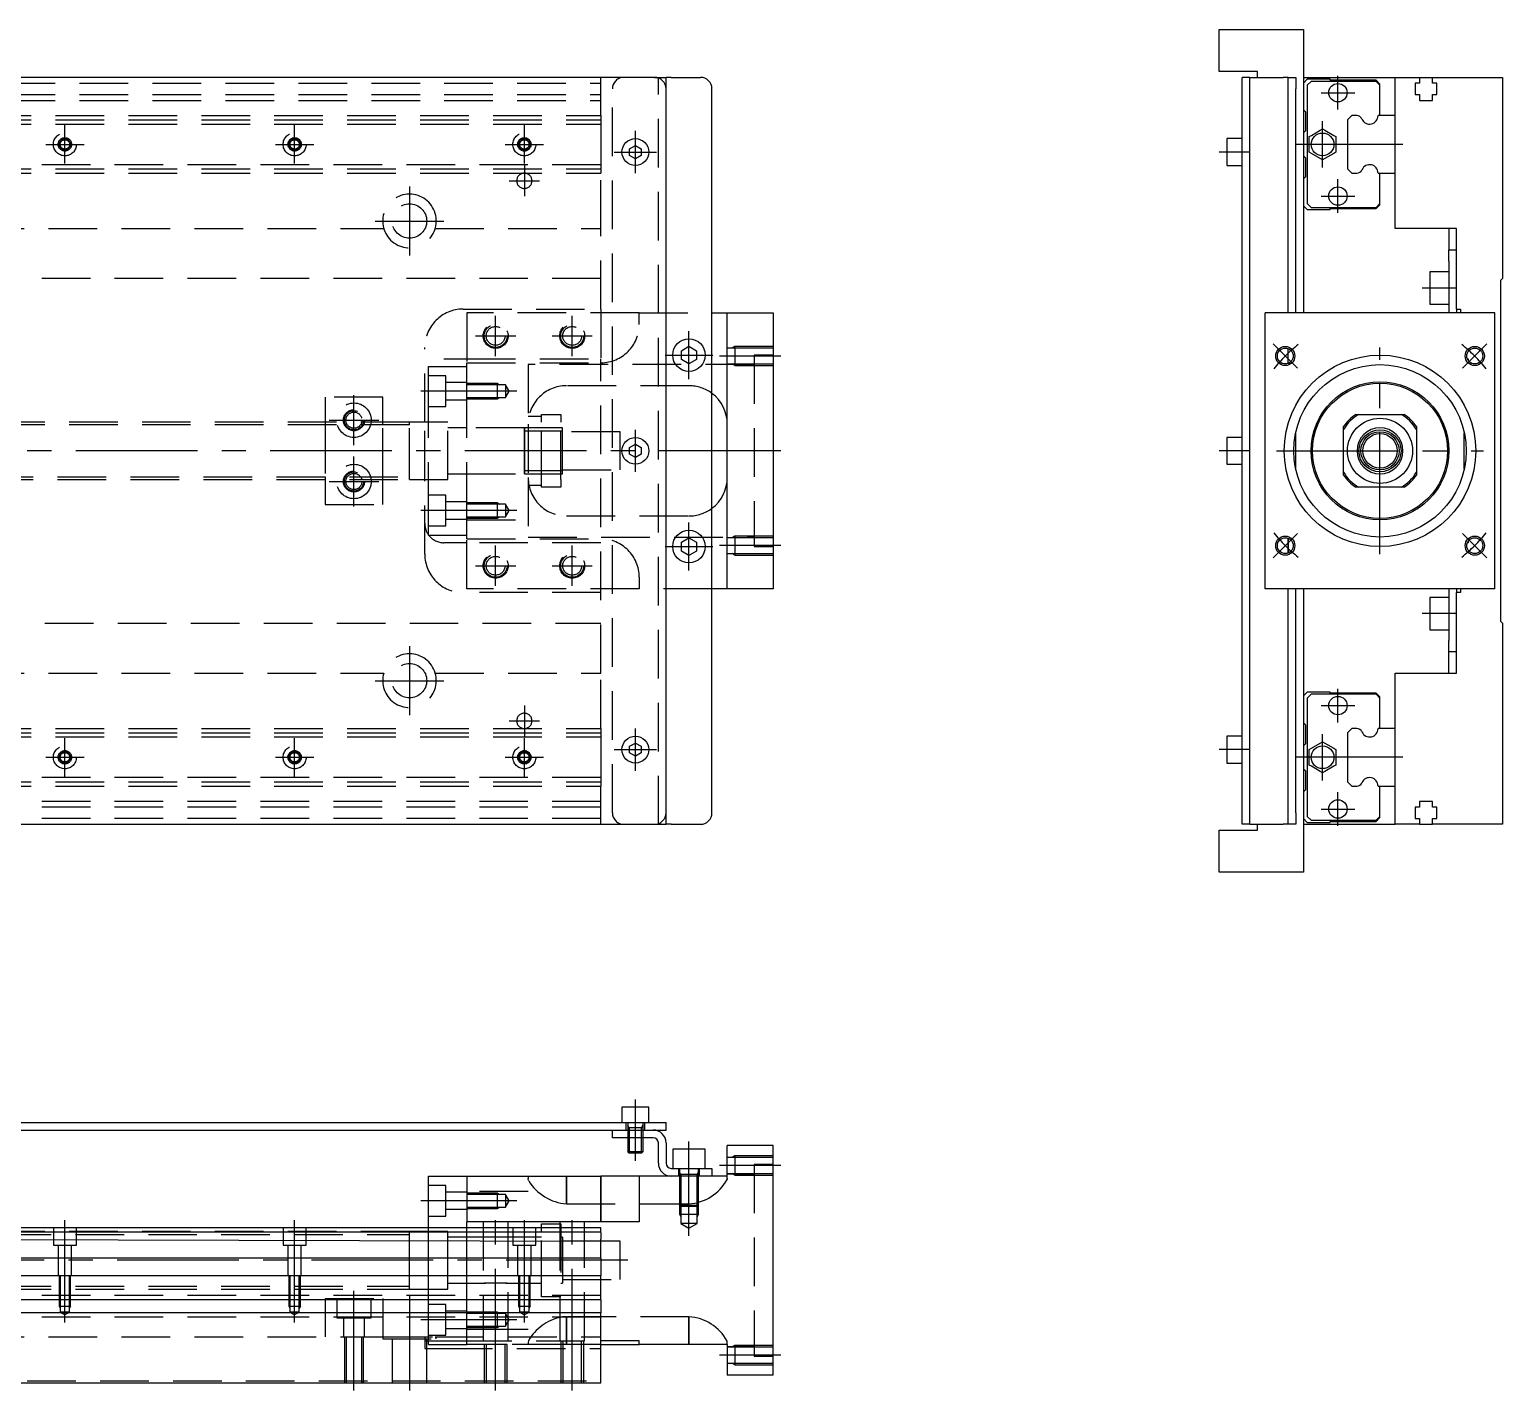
# Model space of a CAD drawing. Extents: x -94 to 695, y -24 to 355.
# Drawn here: x 310.8 to 695.5, y -2 to 353.3 of the extents above; entities that cross this region are included whole.
import ezdxf

# ---------------------------------------------------------------- set-up
doc = ezdxf.new("R2010")
doc.units = 0
doc.linetypes.add('CENTER', pattern=[50.8, 31.75, -6.35, 6.35, -6.35])
doc.linetypes.add('DASHED', pattern=[19.05, 12.7, -6.35])
doc.layers.get('0').update_dxf_attribs({"linetype": 'CONTINUOUS'})
doc.layers.add('CENTER', color=1, linetype='CENTER')

msp = doc.modelspace()

# ---------------------------------------------------------------- linework, layer by layer
at = {"color": 7, "linetype": 'CONTINUOUS'}
for p, q in [((621.47, 342.31), (621.47, 353.31)), ((621.47, 353.31), (643.47, 353.31)), ((643.47, 353.31), (643.47, 279.31)), ((474, 340.81), (-14, 340.81)), ((474, 340.81), (477, 340.81)), ((477, 337.81), (477, 340.81)), ((478.33, 340.81), (477, 340.81)), ((478.33, 340.81), (486, 340.81)), ((631.47, 342.31), (621.47, 342.31)), ((627.47, 337.81), (627.47, 340.81)), ((629.47, 340.81), (627.47, 340.81)), ((629.47, 340.81), (632.81, 340.81)), ((629.47, 337.81), (629.47, 340.81)), ((631.47, 340.81), (631.47, 342.31)), ((632.81, 340.81), (638.14, 340.81)), ((639.47, 340.81), (638.14, 340.81)), ((639.47, 337.81), (639.47, 340.81)), ((639.47, 340.81), (641.47, 340.81)), ((641.47, 340.81), (641.47, 337.81)), ((643.47, 340.81), (667.47, 340.81)), ((644.46, 340.31), (643.47, 339.32)), ((650.47, 340.31), (644.46, 340.31)), ((645.46, 339.76), (644.47, 338.77)), ((644.47, 338.77), (644.47, 307.85)), ((662.48, 339.76), (645.46, 339.76)), ((650.47, 340.06), (650.47, 340.31)), ((662.48, 340.06), (650.47, 340.06)), ((663.47, 339.06), (662.48, 340.06)), ((663.47, 338.76), (662.48, 339.76)), ((663.47, 338.76), (663.47, 339.06)), ((663.47, 330.81), (663.47, 338.76)), ((667.47, 330.81), (667.47, 340.81)), ((667.47, 340.81), (673.77, 340.81)), ((672.62, 339.31), (672.62, 336.31)), ((673.77, 339.31), (672.62, 339.31)), ((673.77, 340.81), (673.77, 339.31)), ((673.77, 340.81), (677.17, 340.81)), ((677.17, 340.81), (695.47, 340.81)), ((677.17, 339.31), (677.17, 340.81)), ((678.32, 339.31), (677.17, 339.31)), ((678.32, 336.31), (678.32, 339.31)), ((695.47, 340.81), (695.47, 288.31)), ((477, 148.81), (477, 337.81)), ((489, 148.81), (489, 337.81)), ((627.47, 148.81), (627.47, 337.81)), ((629.47, 148.81), (629.47, 337.81)), ((639.47, 279.31), (639.47, 337.81)), ((641.47, 279.31), (641.47, 337.81)), ((672.62, 336.31), (673.77, 336.31)), ((673.77, 336.31), (673.77, 334.81)), ((673.77, 334.81), (677.17, 334.81)), ((677.17, 336.31), (678.32, 336.31)), ((677.17, 334.81), (677.17, 336.31)), ((643.47, 332.31), (643.97, 331.81)), ((643.97, 331.81), (643.97, 326.81)), ((647.88, 327), (648.47, 327.35)), ((648.47, 327.35), (649.07, 327)), ((656.1, 330.81), (654.97, 329.69)), ((654.97, 329.69), (654.97, 316.93)), ((657.39, 330.81), (656.1, 330.81)), ((667.47, 330.81), (662.97, 330.81)), ((667.47, 315.81), (667.47, 330.81)), ((667.47, 315.81), (667.47, 330.81)), ((623.47, 324.81), (623.47, 321.31)), ((627.47, 324.81), (623.47, 324.81)), ((643.97, 326.81), (643.47, 326.31)), ((644.98, 325.33), (645.57, 325.67)), ((644.98, 324.65), (644.98, 325.33)), ((644.98, 321.97), (644.98, 324.65)), ((645.57, 325.67), (647.88, 327)), ((649.07, 327), (651.38, 325.67)), ((651.38, 325.67), (651.97, 325.33)), ((651.97, 325.33), (651.97, 324.65)), ((651.97, 324.65), (651.97, 321.97)), ((467.5, 322.18), (469, 323.04)), ((467.5, 320.44), (467.5, 322.18)), ((469, 319.58), (467.5, 320.44)), ((469, 323.04), (470.5, 322.18)), ((470.5, 320.44), (469, 319.58)), ((470.5, 322.18), (470.5, 320.44)), ((623.47, 321.31), (623.47, 317.81)), ((643.47, 320.31), (643.97, 319.81)), ((643.97, 319.81), (643.97, 314.81)), ((644.98, 321.29), (644.98, 321.97)), ((645.57, 320.95), (644.98, 321.29)), ((647.88, 319.62), (645.57, 320.95)), ((648.47, 319.27), (647.88, 319.62)), ((649.07, 319.62), (648.47, 319.27)), ((651.38, 320.95), (649.07, 319.62)), ((651.97, 321.29), (651.38, 320.95)), ((651.97, 321.97), (651.97, 321.29)), ((623.47, 317.81), (627.47, 317.81)), ((654.97, 316.93), (656.1, 315.81)), ((656.1, 315.81), (657.39, 315.81)), ((662.97, 315.81), (667.47, 315.81)), ((663.47, 307.86), (663.47, 315.81)), ((667.47, 301.31), (667.47, 315.81)), ((643.97, 314.81), (643.47, 314.31)), ((644.47, 307.85), (645.46, 306.86)), ((662.48, 306.86), (663.47, 307.86)), ((663.47, 307.56), (663.47, 307.86)), ((643.47, 307.3), (644.46, 306.31)), ((644.46, 306.31), (650.47, 306.31)), ((645.46, 306.86), (662.48, 306.86)), ((650.47, 306.56), (662.48, 306.56)), ((650.47, 306.31), (650.47, 306.56)), ((662.48, 306.56), (663.47, 307.56)), ((683.47, 301.31), (667.47, 301.31)), ((681.47, 301.31), (681.47, 295.81)), ((683.47, 280.31), (683.47, 301.31)), ((681.47, 292.81), (681.47, 295.81)), ((681.47, 295.81), (683.47, 295.81)), ((681.47, 292.81), (681.47, 279.31)), ((681.47, 290.06), (676.47, 290.06)), ((676.47, 290.06), (676.47, 285.81)), ((676.47, 285.81), (676.47, 281.56)), ((694.97, 287.81), (695.47, 288.31)), ((694.97, 287.81), (694.97, 198.81)), ((676.47, 281.56), (681.47, 281.56)), ((489, 279.31), (505, 279.31)), ((493, 207.31), (493, 279.31)), ((505, 279.31), (505, 207.31)), ((693.47, 279.31), (633.47, 279.31)), ((633.47, 207.31), (633.47, 279.31)), ((683.47, 280.31), (684.47, 280.31)), ((683.47, 280.31), (683.47, 279.31)), ((684.47, 280.31), (684.47, 279.31)), ((693.47, 207.31), (693.47, 279.31)), ((481, 269.46), (483, 270.62)), ((481, 267.16), (481, 269.46)), ((483, 270.62), (485, 269.46)), ((485, 269.46), (485, 267.16)), ((639.47, 266.13), (639.47, 269.99)), ((483, 266), (481, 267.16)), ((485, 267.16), (483, 266)), ((686.3, 267.31), (686.47, 267.31)), ((686.47, 267.31), (686.47, 266.96)), ((657.14, 252.81), (657.89, 252.81)), ((657.89, 252.81), (669.06, 252.81)), ((669.06, 252.81), (669.81, 252.81)), ((627.47, 246.81), (623.47, 246.81)), ((623.47, 246.81), (623.47, 243.31)), ((641.47, 238.59), (641.47, 248.03)), ((653.97, 248.89), (653.97, 249.65)), ((653.97, 237.73), (653.97, 248.89)), ((672.97, 249.65), (672.97, 248.89)), ((672.97, 248.89), (672.97, 237.73)), ((685.47, 238.59), (685.47, 248.03)), ((467.5, 244.18), (469, 245.04)), ((467.5, 242.44), (467.5, 244.18)), ((469, 241.58), (467.5, 242.44)), ((469, 245.04), (470.5, 244.18)), ((470.5, 242.44), (469, 241.58)), ((470.5, 244.18), (470.5, 242.44)), ((623.47, 243.31), (623.47, 239.81)), ((623.47, 239.81), (627.47, 239.81)), ((653.97, 236.97), (653.97, 237.73)), ((672.97, 237.73), (672.97, 236.97)), ((657.89, 233.81), (657.14, 233.81)), ((669.06, 233.81), (657.89, 233.81)), ((669.81, 233.81), (669.06, 233.81)), ((481, 219.46), (483, 220.62)), ((481, 217.16), (481, 219.46)), ((483, 220.62), (485, 219.46)), ((485, 219.46), (485, 217.16)), ((639.47, 216.63), (639.47, 220.49)), ((639.47, 220.49), (639.47, 216.63)), ((686.47, 219.31), (686.3, 219.31)), ((686.47, 219.66), (686.47, 219.31)), ((483, 216), (481, 217.16)), ((485, 217.16), (483, 216)), ((505, 207.31), (489, 207.31)), ((693.47, 207.31), (633.47, 207.31)), ((639.47, 148.81), (639.47, 207.31)), ((641.47, 148.81), (641.47, 207.31)), ((643.47, 207.31), (643.47, 133.31)), ((676.47, 205.06), (676.47, 200.81)), ((681.47, 205.06), (676.47, 205.06)), ((681.47, 207.31), (681.47, 193.81)), ((683.47, 207.31), (683.47, 206.31)), ((683.47, 185.31), (683.47, 206.31)), ((684.47, 206.31), (683.47, 206.31)), ((684.47, 207.31), (684.47, 206.31)), ((676.47, 200.81), (676.47, 196.56)), ((676.47, 196.56), (681.47, 196.56)), ((695.47, 198.31), (694.97, 198.81)), ((695.47, 198.31), (695.47, 145.81)), ((681.47, 190.81), (681.47, 193.81)), ((681.47, 185.31), (681.47, 190.81)), ((683.47, 190.81), (681.47, 190.81)), ((667.47, 170.81), (667.47, 185.31)), ((667.47, 185.31), (683.47, 185.31)), ((644.46, 180.31), (643.47, 179.32)), ((650.47, 180.31), (644.46, 180.31)), ((645.46, 179.76), (644.47, 178.77)), ((644.47, 178.77), (644.47, 147.85)), ((662.48, 179.76), (645.46, 179.76)), ((650.47, 180.06), (650.47, 180.31)), ((662.48, 180.06), (650.47, 180.06)), ((663.47, 179.06), (662.48, 180.06)), ((663.47, 178.76), (662.48, 179.76)), ((663.47, 178.76), (663.47, 179.06)), ((663.47, 170.81), (663.47, 178.76)), ((643.47, 172.31), (643.97, 171.81)), ((643.97, 171.81), (643.97, 166.81)), ((656.1, 170.81), (654.97, 169.69)), ((654.97, 169.69), (654.97, 156.93)), ((657.39, 170.81), (656.1, 170.81)), ((667.47, 170.81), (662.97, 170.81)), ((667.47, 155.81), (667.47, 170.81)), ((667.47, 155.81), (667.47, 170.81)), ((467.5, 166.18), (469, 167.04)), ((467.5, 164.44), (467.5, 166.18)), ((469, 167.04), (470.5, 166.18)), ((470.5, 166.18), (470.5, 164.44)), ((623.47, 168.81), (623.47, 165.31)), ((627.47, 168.81), (623.47, 168.81)), ((643.97, 166.81), (643.47, 166.31)), ((644.98, 165.33), (645.57, 165.67)), ((645.57, 165.67), (647.88, 167)), ((647.88, 167), (648.47, 167.35)), ((648.47, 167.35), (649.07, 167)), ((649.07, 167), (651.38, 165.67)), ((651.38, 165.67), (651.97, 165.33)), ((469, 163.58), (467.5, 164.44)), ((470.5, 164.44), (469, 163.58)), ((623.47, 165.31), (623.47, 161.81)), ((623.47, 161.81), (627.47, 161.81)), ((644.98, 164.65), (644.98, 165.33)), ((644.98, 161.97), (644.98, 164.65)), ((644.98, 161.29), (644.98, 161.97)), ((651.97, 165.33), (651.97, 164.65)), ((651.97, 164.65), (651.97, 161.97)), ((651.97, 161.97), (651.97, 161.29)), ((643.47, 160.31), (643.97, 159.81)), ((643.97, 159.81), (643.97, 154.81)), ((645.57, 160.95), (644.98, 161.29)), ((647.88, 159.62), (645.57, 160.95)), ((648.47, 159.27), (647.88, 159.62)), ((649.07, 159.62), (648.47, 159.27)), ((651.38, 160.95), (649.07, 159.62)), ((651.97, 161.29), (651.38, 160.95)), ((643.97, 154.81), (643.47, 154.31)), ((654.97, 156.93), (656.1, 155.81)), ((656.1, 155.81), (657.39, 155.81)), ((662.97, 155.81), (667.47, 155.81)), ((663.47, 147.86), (663.47, 155.81)), ((667.47, 145.81), (667.47, 155.81)), ((672.62, 150.31), (672.62, 147.31)), ((673.77, 150.31), (672.62, 150.31)), ((673.77, 151.81), (673.77, 150.31)), ((677.17, 151.81), (673.77, 151.81)), ((677.17, 150.31), (677.17, 151.81)), ((678.32, 150.31), (677.17, 150.31)), ((678.32, 147.31), (678.32, 150.31)), ((477, 145.81), (477, 148.81)), ((627.47, 145.81), (627.47, 148.81)), ((629.47, 145.81), (629.47, 148.81)), ((639.47, 145.81), (639.47, 148.81)), ((641.47, 148.81), (641.47, 145.81)), ((643.47, 147.3), (644.46, 146.31)), ((644.46, 146.31), (650.47, 146.31)), ((644.47, 147.85), (645.46, 146.86)), ((645.46, 146.86), (662.48, 146.86)), ((650.47, 146.56), (662.48, 146.56)), ((650.47, 146.31), (650.47, 146.56)), ((662.48, 146.86), (663.47, 147.86)), ((662.48, 146.56), (663.47, 147.56)), ((663.47, 147.56), (663.47, 147.86)), ((672.62, 147.31), (673.77, 147.31)), ((673.77, 147.31), (673.77, 145.81)), ((677.17, 147.31), (678.32, 147.31)), ((677.17, 145.81), (677.17, 147.31)), ((-14, 145.81), (474, 145.81)), ((474, 145.81), (477, 145.81)), ((478.33, 145.81), (477, 145.81)), ((478.33, 145.81), (486, 145.81)), ((621.47, 133.31), (621.47, 144.31)), ((621.47, 144.31), (631.47, 144.31)), ((629.47, 145.81), (627.47, 145.81)), ((629.47, 145.81), (632.81, 145.81)), ((631.47, 144.31), (631.47, 145.81)), ((632.81, 145.81), (638.14, 145.81)), ((639.47, 145.81), (638.14, 145.81)), ((641.47, 145.81), (639.47, 145.81)), ((643.47, 145.81), (667.47, 145.81)), ((673.77, 145.81), (667.47, 145.81)), ((673.77, 145.81), (677.17, 145.81)), ((695.47, 145.81), (677.17, 145.81)), ((643.47, 133.31), (621.47, 133.31)), ((465.5, 72), (465.5, 68)), ((472.5, 72), (465.5, 72)), ((472.5, 68), (472.5, 72)), ((305, 68), (474, 68)), ((305, 66), (466, 66)), ((463, 64), (463, 66)), ((466, 66), (473.67, 66)), ((466, 66), (473.67, 66)), ((473.67, 66), (474, 66)), ((474, 68), (477, 68)), ((474, 66), (477, 66)), ((477, 66), (477, 68)), ((466, 64), (463, 64)), ((473.67, 64), (466, 64)), ((467, 64), (467, 60.38)), ((471, 60.38), (471, 64)), ((475, 57.33), (475, 62.67)), ((477, 62.67), (477, 57.33)), ((505, 62), (493, 62)), ((493, 54), (493, 62)), ((505, 2), (505, 62)), ((467.38, 60), (467, 60.38)), ((467, 60.38), (471, 60.38)), ((470.62, 60), (467.38, 60)), ((470.62, 60), (471, 60.38)), ((478.75, 61), (478.75, 56)), ((487.25, 61), (478.75, 61)), ((487.25, 56), (487.25, 61)), ((415, 47.65), (415, 54)), ((415, 54), (425, 54)), ((425, 54), (425, 42)), ((425, 54), (460, 54)), ((470, 54), (460, 54)), ((460, 42), (460, 54)), ((470, 54), (470, 42)), ((493, 54), (470, 54)), ((478.33, 56), (486, 56)), ((486, 56), (489, 56)), ((489, 56), (489, 54)), ((415, 40.5), (415, 47.65)), ((460, 40.5), (298.5, 40.5)), ((460, 39.38), (298.5, 39.38)), ((410, 32.2), (410, 39.5)), ((425, 40.5), (425, 42)), ((470, 42), (425, 42)), ((460, 39.25), (460, 40.5)), ((460, 39.25), (460, 37.47)), ((298.5, 37.47), (460, 37)), ((460, 35.58), (460, 37.47)), ((460, 32.52), (460, 35.58)), ((460, 32.52), (298.5, 32.52)), ((410, 28), (410, 32.2)), ((460, 32.52), (460, 28)), ((0, 28), (460, 28)), ((460, 21.7), (460, 28)), ((460, 21.7), (0, 21.7)), ((460, 21.7), (460, 18.3)), ((460, 18.3), (0, 18.3)), ((460, 0), (460, 18.3)), ((470, 11), (460, 11)), ((460, 10), (470, 10)), ((470, 10), (470, 11)), ((493, 10), (470, 10)), ((493, 10), (493, 2)), ((0, 0), (460, 0)), ((505, 2), (493, 2))]:
    msp.add_line(p, q, dxfattribs=at)
at = {"color": 3, "linetype": 'DASHED'}
for p, q in [((0, 339.31), (460, 339.31)), ((460, 330.81), (460, 340.81)), ((475, 145.81), (475, 340.81)), ((0, 336.31), (460, 336.31)), ((0, 334.81), (460, 334.81)), ((463, 148.81), (463, 337.81)), ((298.5, 330.81), (460, 330.81)), ((298.5, 329.69), (460, 329.69)), ((298.5, 328.61), (460, 328.61)), ((460, 330.81), (460, 329.69)), ((460, 329.69), (460, 316.93)), ((460, 329.69), (460, 316.93)), ((460, 318.01), (298.5, 318.01)), ((298.5, 316.93), (460, 316.93)), ((298.5, 315.81), (460, 315.81)), ((460, 316.93), (460, 315.81)), ((460, 316.93), (460, 315.81)), ((460, 301.31), (460, 315.81)), ((460, 301.31), (460, 315.81)), ((296.71, 301.31), (403.29, 301.31)), ((416.71, 301.31), (460, 301.31)), ((460, 280.31), (460, 301.31)), ((460, 288.31), (10, 288.31)), ((424, 280.31), (460, 280.31)), ((470, 279.31), (425, 279.31)), ((425, 279.31), (425, 266.31)), ((460, 280.31), (460, 267.31)), ((470, 276.31), (470, 279.31)), ((470, 279.31), (489, 279.31)), ((414, 250.81), (414, 270.31)), ((495, 270.13), (493, 270.13)), ((495, 270.56), (494.25, 270.13)), ((505, 270.56), (495, 270.56)), ((495, 270.56), (495, 265.56)), ((505, 270.13), (495, 270.13)), ((419, 267.31), (425, 267.31)), ((425, 267.31), (460, 267.31)), ((425, 258.96), (425, 266.31)), ((425, 266.31), (460, 266.31)), ((441, 265.81), (441, 250.31)), ((500, 265.81), (441, 265.81)), ((460, 185.31), (460, 267.31)), ((493, 265.99), (495, 265.99)), ((495, 265.56), (494.25, 265.99)), ((495, 265.99), (505, 265.99)), ((495, 265.56), (505, 265.56)), ((505, 268.31), (500, 268.31)), ((500, 268.31), (500, 218.31)), ((415, 258.96), (415, 265.31)), ((415, 265.31), (425, 265.31)), ((419.5, 262.87), (415, 262.87)), ((419.5, 254.87), (419.5, 262.87)), ((425, 258.96), (425, 265.31)), ((415, 227.66), (415, 258.96)), ((425, 261.12), (419.5, 261.12)), ((431.15, 260.87), (425, 260.87)), ((431.15, 260.87), (425, 260.87)), ((431.5, 260.52), (425, 260.52)), ((425, 227.66), (425, 258.96)), ((425, 227.66), (425, 258.96)), ((433, 260.87), (431.15, 260.87)), ((433, 260.52), (431.5, 260.52)), ((433, 256.87), (433, 260.87)), ((433, 260.87), (433.61, 260.52)), ((435.1, 260.52), (433, 260.52)), ((435.1, 260.52), (435.1, 258.87)), ((436.05, 258.87), (435.1, 260.52)), ((435.1, 258.87), (435.1, 257.22)), ((435.1, 257.22), (436.05, 258.87)), ((483, 260.31), (451, 260.31)), ((388, 257.31), (388, 250.81)), ((403, 257.31), (388, 257.31)), ((403, 250.81), (403, 257.31)), ((415, 254.87), (419.5, 254.87)), ((419.5, 256.62), (425, 256.62)), ((425, 257.22), (431.5, 257.22)), ((425, 256.87), (431.15, 256.87)), ((425, 256.87), (431.15, 256.87)), ((431.15, 256.87), (433, 256.87)), ((431.5, 257.22), (433, 257.22)), ((433, 256.87), (433.61, 257.22)), ((433, 257.22), (435.1, 257.22)), ((410, 250.81), (280, 250.81)), ((388, 250.81), (388, 250.06)), ((403, 250.06), (403, 250.81)), ((410, 250.81), (409.99, 250.81)), ((410, 250.81), (410, 250.81)), ((415, 250.81), (410, 250.81)), ((410, 235.81), (410, 250.81)), ((410, 250.06), (410, 250.81)), ((410, 250.26), (410, 250.81)), ((410, 236.36), (410, 250.26)), ((414, 235.81), (414, 250.81)), ((420, 250.81), (415, 250.81)), ((420, 235.81), (420, 250.81)), ((441.2, 252.31), (441, 252.31)), ((441, 250.31), (441, 236.31)), ((444.5, 252.31), (441.2, 252.31)), ((444.5, 250.81), (444.5, 252.81)), ((444.5, 252.81), (449.5, 252.81)), ((444.5, 235.81), (444.5, 250.81)), ((449.5, 252.81), (449.5, 250.81)), ((449.5, 235.81), (449.5, 250.81)), ((410, 250.06), (280, 250.06)), ((388, 250.06), (388, 236.56)), ((403, 236.56), (403, 250.06)), ((410, 236.56), (410, 250.06)), ((425, 249.31), (420, 249.31)), ((440, 249.31), (425, 249.31)), ((441, 249.31), (440, 249.31)), ((440, 249.31), (440, 249.31)), ((440, 249.31), (440, 249.31)), ((440, 237.31), (440, 249.31)), ((440, 249.31), (440, 237.31)), ((441, 248.44), (440, 248.44)), ((444.5, 249.31), (441, 249.31)), ((444.5, 248.44), (441, 248.44)), ((449.5, 249.31), (444.5, 249.31)), ((449.5, 248.44), (444.5, 248.44)), ((450, 249.31), (449.5, 249.31)), ((450, 248.44), (449.5, 248.44)), ((450, 237.31), (450, 249.31)), ((465, 248.31), (450, 248.31)), ((465, 238.31), (465, 248.31)), ((280, 236.56), (410, 236.56)), ((280, 235.81), (410, 235.81)), ((388, 236.56), (388, 235.81)), ((388, 235.81), (388, 229.31)), ((403, 235.81), (403, 236.56)), ((403, 229.31), (403, 235.81)), ((410, 235.81), (410, 236.56)), ((410, 235.81), (410, 236.36)), ((409.99, 235.81), (410, 235.81)), ((410, 235.81), (410, 235.81)), ((410, 235.81), (415, 235.81)), ((414, 216.31), (414, 235.81)), ((415, 235.81), (420, 235.81)), ((420, 237.31), (425, 237.31)), ((425, 237.31), (440, 237.31)), ((440, 238.19), (441, 238.19)), ((440, 237.31), (440, 237.31)), ((440, 237.31), (440, 237.31)), ((440, 237.31), (441, 237.31)), ((440, 237.31), (440, 237.31)), ((441, 238.19), (444.5, 238.19)), ((441, 237.31), (444.5, 237.31)), ((441, 236.31), (441, 220.81)), ((444.5, 238.19), (449.5, 238.19)), ((444.5, 237.31), (449.5, 237.31)), ((444.5, 233.81), (444.5, 235.81)), ((449.5, 238.19), (450, 238.19)), ((449.5, 237.31), (450, 237.31)), ((449.5, 235.81), (449.5, 233.81)), ((450, 238.31), (465, 238.31)), ((419.5, 231.75), (415, 231.75)), ((419.5, 223.75), (419.5, 231.75)), ((441, 234.31), (441.2, 234.31)), ((441.2, 234.31), (444.5, 234.31)), ((449.5, 233.81), (444.5, 233.81)), ((388, 229.31), (403, 229.31)), ((415, 221.31), (415, 227.66)), ((425, 230), (419.5, 230)), ((431.15, 229.75), (425, 229.75)), ((431.15, 229.75), (425, 229.75)), ((431.5, 229.4), (425, 229.4)), ((425, 221.31), (425, 227.66)), ((425, 220.31), (425, 227.66)), ((433, 229.75), (431.15, 229.75)), ((433, 229.4), (431.5, 229.4)), ((433, 225.75), (433, 229.75)), ((433, 229.75), (433.61, 229.4)), ((435.1, 229.4), (433, 229.4)), ((435.1, 229.4), (435.1, 227.75)), ((436.05, 227.75), (435.1, 229.4)), ((435.1, 227.75), (435.1, 226.1)), ((435.1, 226.1), (436.05, 227.75)), ((415, 223.75), (419.5, 223.75)), ((419.5, 225.5), (425, 225.5)), ((425, 226.1), (431.5, 226.1)), ((425, 225.75), (431.15, 225.75)), ((425, 225.75), (431.15, 225.75)), ((425, 225.31), (441, 225.31)), ((431.15, 225.75), (433, 225.75)), ((431.5, 226.1), (433, 226.1)), ((433, 225.75), (433.61, 226.1)), ((433, 226.1), (435.1, 226.1)), ((451, 226.31), (483, 226.31)), ((415, 221.31), (425, 221.31)), ((425, 219.31), (419, 219.31)), ((425, 207.31), (425, 220.31)), ((425, 220.31), (460, 220.31)), ((460, 219.31), (425, 219.31)), ((441, 220.81), (500, 220.81)), ((495, 220.63), (493, 220.63)), ((495, 221.06), (494.25, 220.63)), ((505, 221.06), (495, 221.06)), ((495, 221.06), (495, 216.06)), ((505, 220.63), (495, 220.63)), ((493, 216.49), (495, 216.49)), ((495, 216.06), (494.25, 216.49)), ((495, 216.49), (505, 216.49)), ((495, 216.06), (505, 216.06)), ((500, 218.31), (505, 218.31)), ((470, 210.31), (470, 207.31)), ((460, 206.31), (424, 206.31)), ((470, 207.31), (425, 207.31)), ((489, 207.31), (470, 207.31)), ((10, 198.31), (460, 198.31)), ((296.71, 185.31), (403.29, 185.31)), ((416.71, 185.31), (460, 185.31)), ((460, 170.81), (460, 185.31)), ((298.5, 170.81), (460, 170.81)), ((298.5, 169.69), (460, 169.69)), ((460, 170.81), (460, 169.69)), ((460, 169.69), (460, 156.93)), ((298.5, 168.61), (460, 168.61)), ((460, 158.01), (298.5, 158.01)), ((298.5, 156.93), (460, 156.93)), ((298.5, 155.81), (460, 155.81)), ((460, 156.93), (460, 155.81)), ((460, 145.81), (460, 155.81)), ((460, 151.81), (0, 151.81)), ((460, 150.31), (0, 150.31)), ((460, 147.31), (0, 147.31)), ((466.5, 68), (466.5, 66)), ((467, 68), (467, 66.6)), ((467.38, 66.6), (467, 67.26)), ((467, 66.6), (467, 66.6)), ((467, 66.6), (467, 66)), ((467, 66.6), (467, 66.59)), ((471, 66.6), (467, 66.6)), ((471, 66.6), (467, 66.6)), ((469, 66.6), (467, 66.6)), ((467, 66), (467, 64)), ((467, 66), (467, 64)), ((467.38, 66.6), (467.38, 66)), ((467.38, 66), (467.38, 64)), ((470.62, 66.6), (471, 67.26)), ((470.62, 66), (470.62, 66.6)), ((470.62, 64), (470.62, 66)), ((471, 66.6), (471, 68)), ((471, 66), (471, 66.6)), ((471, 66.6), (471, 66.6)), ((471, 66.59), (471, 66.6)), ((471, 64), (471, 66)), ((471, 64), (471, 66)), ((471.5, 66), (471.5, 68)), ((495, 58.85), (493, 58.85)), ((495, 59.25), (494.31, 58.85)), ((505, 59.25), (495, 59.25)), ((495, 59.25), (495, 54.25)), ((505, 58.85), (495, 58.85)), ((441, 54), (441, 53.38)), ((451, 46.74), (451, 54)), ((451, 54), (451, 46.74)), ((460, 54), (460, 42)), ((480.25, 56), (480.25, 54)), ((480.5, 56), (480.5, 54.4)), ((480.9, 54.4), (480.5, 55.09)), ((483, 54.4), (480.5, 54.4)), ((485.5, 54.4), (480.5, 54.4)), ((485.5, 54.4), (480.5, 54.4)), ((480.5, 54.4), (480.5, 54)), ((480.5, 54.4), (480.5, 54.4)), ((480.5, 54.4), (480.5, 54.39)), ((480.5, 54), (480.5, 44)), ((480.9, 54.4), (480.9, 54)), ((480.9, 54), (480.9, 46)), ((485.1, 54.4), (485.5, 55.09)), ((485.1, 54), (485.1, 54.4)), ((485.1, 46), (485.1, 54)), ((485.5, 54.4), (485.5, 56)), ((485.5, 54.4), (485.5, 54.4)), ((485.5, 54), (485.5, 54.4)), ((485.5, 54.39), (485.5, 54.4)), ((485.5, 46.4), (485.5, 54)), ((485.75, 54), (485.75, 56)), ((493, 54.65), (495, 54.65)), ((500, 54.5), (493, 54.5)), ((493, 53.38), (493, 54)), ((495, 54.25), (494.31, 54.65)), ((495, 54.65), (505, 54.65)), ((495, 54.25), (505, 54.25)), ((505, 57), (500, 57)), ((500, 57), (500, 7)), ((419.5, 51.56), (415, 51.56)), ((419.5, 43.56), (419.5, 51.56)), ((441.03, 53.1), (441, 53.38)), ((441.13, 52.78), (441.03, 53.1)), ((493, 53.38), (492.96, 53.08)), ((425, 49.81), (419.5, 49.81)), ((441, 50), (425, 50)), ((431.15, 49.56), (425, 49.56)), ((431.15, 49.56), (425, 49.56)), ((431.5, 49.21), (425, 49.21)), ((433, 49.56), (431.15, 49.56)), ((433, 49.21), (431.5, 49.21)), ((433, 45.56), (433, 49.56)), ((433, 49.56), (433.61, 49.21)), ((435.1, 49.21), (433, 49.21)), ((435.1, 49.21), (435.1, 47.56)), ((436.05, 47.56), (435.1, 49.21)), ((435.1, 47.56), (435.1, 45.91)), ((435.1, 45.91), (436.05, 47.56)), ((451, 46.74), (483, 46.74)), ((480.5, 46.4), (485.5, 46.4)), ((480.5, 46.4), (480.9, 46)), ((485.1, 46), (485.5, 46.4)), ((485.5, 44), (485.5, 46.4)), ((415, 43.56), (419.5, 43.56)), ((419.5, 45.31), (425, 45.31)), ((425, 45.91), (431.5, 45.91)), ((425, 45.56), (431.15, 45.56)), ((425, 45.56), (431.15, 45.56)), ((431.15, 45.56), (433, 45.56)), ((431.5, 45.91), (433, 45.91)), ((433, 45.56), (433.61, 45.91)), ((433, 45.91), (435.1, 45.91)), ((480.5, 44), (480.9, 43.31)), ((480.5, 44), (485.5, 44)), ((485.1, 46), (480.9, 46)), ((480.9, 46), (480.9, 44)), ((480.9, 44), (480.9, 41.57)), ((485.1, 44), (485.1, 46)), ((485.5, 44), (485.1, 43.31)), ((485.1, 41.57), (485.1, 44)), ((37, 38.75), (409.99, 38.75)), ((410, 39.5), (275.5, 39.5)), ((317, 40.49), (317, 35.99)), ((323, 35.99), (323, 40.49)), ((377, 40.49), (377, 35.99)), ((383, 35.99), (383, 40.49)), ((410, 39.5), (409.99, 39.5)), ((410, 39.5), (410, 39.5)), ((415, 39.5), (410, 39.5)), ((410, 38.95), (410, 39.5)), ((410, 32.2), (410, 38.95)), ((415, 28), (415, 40.5)), ((420, 39.5), (415, 39.5)), ((420, 32), (420, 39.5)), ((425, 28), (425, 40.5)), ((429.25, 42), (429.25, 11)), ((435.75, 11), (435.75, 42)), ((437, 40.49), (437, 35.99)), ((443, 35.99), (443, 40.49)), ((444.5, 40.5), (444.5, 41.5)), ((444.5, 41.5), (449.5, 41.5)), ((444.5, 39.5), (444.5, 40.5)), ((444.5, 24.5), (444.5, 39.5)), ((449.25, 42), (449.25, 11)), ((449.5, 41.5), (449.5, 22.5)), ((455.75, 11), (455.75, 42)), ((480.9, 41.57), (483, 40.36)), ((483, 41.57), (480.9, 41.57)), ((483, 40.36), (485.1, 41.57)), ((485.1, 41.57), (483, 41.57)), ((317, 35.99), (323, 35.99)), ((318.25, 35.99), (318.25, 27.99)), ((321.75, 27.99), (321.75, 35.99)), ((377, 35.99), (383, 35.99)), ((378.25, 35.99), (378.25, 27.99)), ((381.75, 27.99), (381.75, 35.99)), ((425, 38), (420, 38)), ((429.5, 38), (425, 38)), ((435.5, 38), (429.5, 38)), ((437.25, 38), (435.5, 38)), ((437, 35.99), (443, 35.99)), ((440, 38), (437.25, 38)), ((438.25, 35.99), (438.25, 27.99)), ((441, 38), (440, 38)), ((442.75, 38), (441, 38)), ((441.75, 27.99), (441.75, 35.99)), ((444.5, 38), (442.75, 38)), ((450, 38), (449.5, 38)), ((450, 38), (450, 26)), ((455.5, 37), (450, 37)), ((460, 37), (455.5, 37)), ((465, 37), (460, 37)), ((465, 32), (465, 37)), ((410, 31.8), (410, 32.2)), ((410, 28), (410, 31.8)), ((420, 28), (420, 32)), ((465, 27), (465, 32)), ((318.5, 27.99), (318.5, 22.24)), ((318.5, 27.99), (318.5, 22.24)), ((318.77, 27.99), (318.77, 21.99)), ((321.23, 21.99), (321.23, 27.99)), ((321.5, 22.24), (321.5, 27.99)), ((321.5, 22.24), (321.5, 27.99)), ((378.5, 27.99), (378.5, 22.24)), ((378.5, 27.99), (378.5, 22.24)), ((378.77, 27.99), (378.77, 21.99)), ((381.23, 21.99), (381.23, 27.99)), ((381.5, 22.24), (381.5, 27.99)), ((381.5, 22.24), (381.5, 27.99)), ((410, 25.05), (410, 28)), ((415, 21.7), (415, 28)), ((420, 24.5), (420, 28)), ((425, 21.7), (425, 28)), ((438.5, 27.99), (438.5, 22.24)), ((438.5, 27.99), (438.5, 22.24)), ((438.77, 27.99), (438.77, 21.99)), ((441.23, 21.99), (441.23, 27.99)), ((441.5, 22.24), (441.5, 27.99)), ((441.5, 22.24), (441.5, 27.99)), ((450, 27), (465, 27)), ((37, 25.25), (409.99, 25.25)), ((37, 24.5), (409.99, 24.5)), ((409.99, 24.5), (410, 24.5)), ((410, 24.5), (410, 25.05)), ((410, 24.5), (410, 24.5)), ((410, 24.5), (410, 24.5)), ((410, 24.5), (415, 24.5)), ((415, 24.5), (420, 24.5)), ((420, 26), (425, 26)), ((425, 26), (429.4, 26)), ((429.4, 26), (429.5, 26)), ((435.5, 26), (429.5, 26)), ((429.5, 26), (429.85, 26)), ((429.85, 26), (429.5, 26)), ((435.15, 26), (429.85, 26)), ((435.15, 26), (435.5, 26)), ((435.5, 26), (435.15, 26)), ((435.5, 26), (435.6, 26)), ((435.6, 26), (440, 26)), ((440, 26), (444.5, 26)), ((444.5, 22.5), (444.5, 24.5)), ((449.5, 26), (450, 26)), ((460, 22.85), (0, 22.85)), ((318.5, 22.24), (318.5, 21.69)), ((318.5, 21.69), (318.5, 19.99)), ((318.5, 19.99), (318.77, 19.52)), ((318.5, 19.99), (321.5, 19.99)), ((318.77, 21.99), (318.77, 19.99)), ((318.77, 19.99), (318.77, 18.49)), ((321.23, 19.99), (321.23, 21.99)), ((321.23, 18.49), (321.23, 19.99)), ((321.5, 19.99), (321.23, 19.52)), ((321.5, 21.69), (321.5, 22.24)), ((321.5, 19.99), (321.5, 21.69)), ((378.5, 22.24), (378.5, 21.69)), ((378.5, 21.69), (378.5, 19.99)), ((378.5, 19.99), (378.77, 19.52)), ((378.5, 19.99), (381.5, 19.99)), ((378.77, 21.99), (378.77, 19.99)), ((378.77, 19.99), (378.77, 18.49)), ((381.23, 19.99), (381.23, 21.99)), ((381.23, 18.49), (381.23, 19.99)), ((381.5, 19.99), (381.23, 19.52)), ((381.5, 21.69), (381.5, 22.24)), ((381.5, 19.99), (381.5, 21.69)), ((388, 22), (388, 21.7)), ((388, 22), (403, 22)), ((388, 21.7), (388, 18.3)), ((391, 22), (391, 17)), ((400, 17), (400, 22)), ((403, 22), (403, 21.7)), ((403, 21.7), (403, 18.3)), ((415, 18.3), (415, 21.7)), ((419.5, 20.44), (415, 20.44)), ((419.5, 12.44), (419.5, 20.44)), ((425, 18.3), (425, 21.7)), ((438.5, 22.24), (438.5, 21.69)), ((438.5, 21.69), (438.5, 19.99)), ((438.5, 19.99), (438.77, 19.52)), ((438.5, 19.99), (441.5, 19.99)), ((438.77, 21.99), (438.77, 19.99)), ((438.77, 19.99), (438.77, 18.49)), ((441.23, 19.99), (441.23, 21.99)), ((441.23, 18.49), (441.23, 19.99)), ((441.5, 19.99), (441.23, 19.52)), ((441.5, 21.69), (441.5, 22.24)), ((441.5, 19.99), (441.5, 21.69)), ((449.5, 22.5), (444.5, 22.5)), ((460, 17.15), (0, 17.15)), ((318.77, 18.49), (320, 17.78)), ((321.23, 18.49), (318.77, 18.49)), ((318.77, 18.49), (321.23, 18.49)), ((321.23, 18.49), (320, 17.78)), ((378.77, 18.49), (380, 17.78)), ((381.23, 18.49), (378.77, 18.49)), ((378.77, 18.49), (381.23, 18.49)), ((381.23, 18.49), (380, 17.78)), ((388, 18.3), (388, 12)), ((391, 17), (400, 17)), ((392.75, 17), (392.75, 12)), ((398.25, 12), (398.25, 17)), ((403, 18.3), (403, 12)), ((415, 16.35), (415, 18.3)), ((415, 12), (415, 16.35)), ((425, 18.69), (419.5, 18.69)), ((431.15, 18.44), (425, 18.44)), ((431.15, 18.44), (425, 18.44)), ((431.15, 18.44), (425, 18.44)), ((431.15, 18.44), (425, 18.44)), ((425, 11), (425, 18.3)), ((431.5, 18.09), (425, 18.09)), ((433, 18.44), (431.15, 18.44)), ((433, 18.09), (431.5, 18.09)), ((433, 14.44), (433, 18.44)), ((433, 18.44), (433.61, 18.09)), ((435.1, 18.09), (433, 18.09)), ((435.1, 18.09), (435.1, 16.44)), ((436.05, 16.44), (435.1, 18.09)), ((435.1, 16.44), (435.1, 14.79)), ((435.1, 14.79), (436.05, 16.44)), ((438.77, 18.49), (440, 17.78)), ((441.23, 18.49), (438.77, 18.49)), ((438.77, 18.49), (441.23, 18.49)), ((441.23, 18.49), (440, 17.78)), ((449.62, 17.15), (449.5, 17.13)), ((450, 17.2), (449.62, 17.15)), ((451, 17.26), (450, 17.2)), ((451, 10), (451, 17.26)), ((451, 17.26), (451, 11)), ((483, 17.26), (451, 17.26)), ((483, 17.26), (483, 10)), ((483, 10), (483, 17.26)), ((296.71, 12), (403.29, 12)), ((393, 12), (393, 0)), ((393.43, 12), (393.43, 0)), ((397.57, 0), (397.57, 12)), ((398, 0), (398, 12)), ((403, 12), (403, 11.5)), ((403.29, 12), (416.71, 12)), ((414, 12), (414, 11)), ((415, 12.44), (419.5, 12.44)), ((415, 10), (415, 12)), ((416.71, 12), (460, 12)), ((417, 11.5), (417, 12)), ((419.5, 14.19), (425, 14.19)), ((425, 14.79), (431.5, 14.79)), ((425, 14.44), (431.15, 14.44)), ((425, 14.44), (431.15, 14.44)), ((425, 14), (429.5, 14)), ((429.5, 14), (430, 14)), ((430, 14), (435, 14)), ((431.15, 14.44), (433, 14.44)), ((431.5, 14.79), (433, 14.79)), ((433, 14.44), (433.61, 14.79)), ((433, 14.79), (435.1, 14.79)), ((435, 14), (435.5, 14)), ((435.5, 14), (441, 14)), ((403, 11.5), (417, 11.5)), ((405.5, 11.5), (405.5, 0)), ((414, 11), (414, 9)), ((414, 11), (424, 11)), ((414, 9), (419, 9)), ((414.5, 0), (414.5, 11.5)), ((415, 10), (425, 10)), ((419, 9), (460, 9)), ((424, 11), (460, 11)), ((425, 10), (425, 11)), ((429.5, 10), (425, 10)), ((429.5, 10), (429.5, 0)), ((430, 10), (429.5, 10)), ((435, 10), (430, 10)), ((430.04, 10), (430.04, 0)), ((434.96, 0), (434.96, 10)), ((435.5, 10), (435, 10)), ((435.5, 0), (435.5, 10)), ((449.5, 10), (435.5, 10)), ((441.06, 11), (441, 10.62)), ((441, 10.62), (441, 10)), ((449.5, 11), (449.5, 0)), ((450, 10), (449.5, 10)), ((455, 10), (450, 10)), ((450.04, 11), (450.04, 0)), ((451, 11), (451, 10)), ((454.96, 0), (454.96, 11)), ((455.5, 10), (455, 10)), ((455.5, 0), (455.5, 11)), ((460, 10), (455.5, 10)), ((493, 10.62), (492.96, 10.92)), ((493, 10), (493, 10.62)), ((493, 9.5), (500, 9.5)), ((495, 9.35), (493, 9.35)), ((495, 9.75), (494.31, 9.35)), ((505, 9.75), (495, 9.75)), ((495, 9.75), (495, 4.75)), ((505, 9.35), (495, 9.35)), ((493, 5.15), (495, 5.15)), ((495, 4.75), (494.31, 5.15)), ((495, 5.15), (505, 5.15)), ((495, 4.75), (505, 4.75)), ((500, 7), (505, 7)), ((62.5, 0.5), (460, 0.5))]:
    msp.add_line(p, q, dxfattribs=at)
at = {"color": 3, "linetype": 'CONTINUOUS'}
for p, q in [((467.38, 64), (467.38, 60)), ((470.62, 60), (470.62, 64))]:
    msp.add_line(p, q, dxfattribs=at)
at = {"color": 7, "linetype": 'CONTINUOUS'}
for centre, radius in [((652.47, 336.81), 2.4), ((469, 321.31), 3.5), ((648.47, 323.31), 2.97), ((652.47, 309.81), 2.4), ((483, 268.31), 4.25), ((638.73, 268.06), 2.07), ((688.22, 268.06), 2.07), ((663.47, 243.31), 25), ((663.47, 243.31), 22.5), ((663.47, 243.31), 18), ((663.47, 243.31), 17.64), ((663.47, 243.31), 8.5), ((469, 243.31), 3.5), ((663.47, 243.31), 5.5), ((663.47, 243.31), 5), ((663.47, 243.31), 4.5), ((483, 218.31), 4.25), ((638.73, 218.56), 2.07), ((688.22, 218.56), 2.07), ((652.47, 176.81), 2.4), ((469, 165.31), 3.5), ((648.47, 163.31), 2.97), ((652.47, 149.81), 2.4)]:
    msp.add_circle(centre, radius, dxfattribs=at)
at = {"color": 3, "linetype": 'DASHED'}
for centre, radius in [((320, 323.31), 3), ((320, 323.31), 1.75), ((320, 323.31), 1.5), ((320, 323.31), 1.23), ((380, 323.31), 3), ((380, 323.31), 1.75), ((380, 323.31), 1.5), ((380, 323.31), 1.23), ((440, 323.31), 3), ((440, 323.31), 1.75), ((440, 323.31), 1.5), ((440, 323.31), 1.23), ((410, 303.31), 4.5), ((432.5, 273.31), 3.25), ((432.5, 273.31), 3), ((432.5, 273.31), 2.46), ((452.5, 273.31), 3.25), ((452.5, 273.31), 3), ((452.5, 273.31), 2.46), ((395.5, 251.31), 4.5), ((395.5, 251.31), 2.75), ((395.5, 251.31), 2.5), ((395.5, 251.31), 2.1), ((395.5, 235.31), 4.5), ((395.5, 235.31), 2.75), ((395.5, 235.31), 2.5), ((395.5, 235.31), 2.1), ((432.5, 213.31), 3.25), ((432.5, 213.31), 3), ((432.5, 213.31), 2.46), ((452.5, 213.31), 3.25), ((452.5, 213.31), 3), ((452.5, 213.31), 2.46), ((410, 183.31), 4.5), ((320, 163.31), 3), ((380, 163.31), 3), ((440, 163.31), 3), ((320, 163.31), 1.75), ((320, 163.31), 1.5), ((320, 163.31), 1.23), ((380, 163.31), 1.75), ((380, 163.31), 1.5), ((380, 163.31), 1.23), ((440, 163.31), 1.75), ((440, 163.31), 1.5), ((440, 163.31), 1.23)]:
    msp.add_circle(centre, radius, dxfattribs=at)
at = {"color": 3, "linetype": 'CONTINUOUS'}
for centre in [(638.73, 268.06), (688.22, 268.06), (638.73, 218.56), (688.22, 218.56)]:
    msp.add_circle(centre, 2.5, dxfattribs=at)
at = {"color": 3, "linetype": 'DASHED'}
for centre, radius, start, end in [((466, 337.81), 3, 90, 180), ((440, 313.81), 2, 90, 270), ((440, 313.81), 2, 270, 90), ((410, 303.31), 7, 16.6015, 163.3985), ((410, 303.31), 7, 163.3985, 16.6015), ((424, 270.31), 10, 90, 180), ((460, 276.31), 10, 270, 0), ((451, 250.31), 10, 90, 180), ((483, 250.31), 10, 53.1301, 90), ((451, 236.31), 10, 180, 270), ((483, 236.31), 10, 270, 306.8699), ((419, 224.31), 5, 180, 216.8699), ((419, 224.31), 5, 216.8699, 270), ((460, 210.31), 10, 0, 90), ((424, 216.31), 10, 180, 270), ((410, 183.31), 7, 16.6015, 163.3985), ((410, 183.31), 7, 163.3985, 16.6015), ((440, 172.81), 2, 90, 270), ((440, 172.81), 2, 270, 90), ((466, 148.81), 3, 180, 270), ((451.89, 59.26), 12.56, 211.0667, 265.9492), ((482.19, 59.01), 12.3, 273.7822, 331.1654), ((452.08, 4.71), 12.69, 101.7217, 150.2672), ((482.19, 4.99), 12.3, 28.8346, 86.2178)]:
    msp.add_arc(centre, radius, start, end, dxfattribs=at)
at = {"color": 7, "linetype": 'CONTINUOUS'}
for centre, radius, start, end in [((474, 337.81), 3, 0, 90), ((486, 337.81), 3, 0, 90), ((657.39, 329.31), 1.5, 23.9165, 90), ((660.77, 330.81), 2.2, 203.9165, 0), ((657.39, 317.31), 1.5, 270, 336.0835), ((660.77, 315.81), 2.2, 0, 156.0835), ((483, 250.31), 10, 0, 53.1301), ((663.47, 243.31), 11.42, 123.7066, 146.2934), ((663.47, 243.31), 11.02, 120.4483, 149.5517), ((663.47, 243.31), 11.02, 30.4483, 59.5517), ((663.47, 243.31), 11.42, 33.7066, 56.2934), ((663.47, 243.31), 6, 180, 90), ((663.47, 243.31), 6, 90, 180), ((663.47, 243.31), 6, 180, 90), ((663.47, 243.31), 6, 90, 180), ((483, 236.31), 10, 306.8699, 0), ((663.47, 243.31), 11.02, 210.4483, 239.5517), ((663.47, 243.31), 11.42, 213.7066, 236.2934), ((663.47, 243.31), 11.02, 300.4483, 329.5517), ((663.47, 243.31), 11.42, 303.7066, 326.2934), ((657.39, 169.31), 1.5, 23.9165, 90), ((660.77, 170.81), 2.2, 203.9165, 0), ((660.77, 155.81), 2.2, 0, 156.0835), ((657.39, 157.31), 1.5, 270, 336.0835), ((474, 148.81), 3, 270, 0), ((486, 148.81), 3, 270, 0), ((473.67, 62.67), 3.33, 0, 90), ((473.67, 62.67), 1.33, 0, 90), ((478.33, 57.33), 3.33, 180, 270), ((478.33, 57.33), 1.33, 180, 270)]:
    msp.add_arc(centre, radius, start, end, dxfattribs=at)
at = {"layer": 'CENTER', "color": 1, "linetype": 'CENTER'}
for p, q in [((652.47, 332.41), (652.47, 341.21)), ((648.07, 336.81), (656.87, 336.81)), ((320, 318.31), (320, 328.31)), ((380, 318.31), (380, 328.31)), ((440, 318.31), (440, 328.31)), ((648.47, 317.27), (648.47, 329.35)), ((315, 323.31), (325, 323.31)), ((375, 323.31), (385, 323.31)), ((435, 323.31), (445, 323.31)), ((469, 315.81), (469, 326.81)), ((669.47, 323.31), (641.47, 323.31)), ((463.5, 321.31), (474.5, 321.31)), ((629.47, 321.31), (621.47, 321.31)), ((440, 317.81), (440, 309.81)), ((410, 312.31), (410, 294.31)), ((436, 313.81), (444, 313.81)), ((652.47, 305.41), (652.47, 314.21)), ((648.07, 309.81), (656.87, 309.81)), ((401, 303.31), (419, 303.31)), ((683.47, 285.81), (674.47, 285.81)), ((432.5, 268.06), (432.5, 278.56)), ((452.5, 268.06), (452.5, 278.56)), ((427.25, 273.31), (437.75, 273.31)), ((447.25, 273.31), (457.75, 273.31)), ((483, 262.06), (483, 274.56)), ((635.54, 271.24), (641.91, 264.88)), ((663.47, 216.31), (663.47, 270.31)), ((691.4, 271.24), (685.04, 264.88)), ((476.75, 268.31), (489.25, 268.31)), ((507, 268.06), (491, 268.06)), ((395.5, 244.81), (395.5, 257.81)), ((438.05, 258.87), (413, 258.87)), ((389, 251.31), (402, 251.31)), ((469, 237.81), (469, 248.81)), ((507, 243.31), (-10.32, 243.31)), ((629.47, 243.31), (621.47, 243.31)), ((636.47, 243.31), (690.47, 243.31)), ((395.5, 228.81), (395.5, 241.81)), ((389, 235.31), (402, 235.31)), ((438.05, 227.75), (413, 227.75)), ((483, 212.06), (483, 224.56)), ((635.54, 215.38), (641.91, 221.74)), ((691.4, 215.38), (685.04, 221.74)), ((432.5, 208.06), (432.5, 218.56)), ((452.5, 208.06), (452.5, 218.56)), ((476.75, 218.31), (489.25, 218.31)), ((507, 218.56), (491, 218.56)), ((427.25, 213.31), (437.75, 213.31)), ((447.25, 213.31), (457.75, 213.31)), ((683.47, 200.81), (674.47, 200.81)), ((410, 192.31), (410, 174.31)), ((401, 183.31), (419, 183.31)), ((652.47, 172.41), (652.47, 181.21)), ((440, 176.81), (440, 168.81)), ((648.07, 176.81), (656.87, 176.81)), ((436, 172.81), (444, 172.81)), ((469, 159.81), (469, 170.81)), ((648.47, 157.27), (648.47, 169.35)), ((320, 158.31), (320, 168.31)), ((380, 158.31), (380, 168.31)), ((440, 158.31), (440, 168.31)), ((315, 163.31), (325, 163.31)), ((375, 163.31), (385, 163.31)), ((435, 163.31), (445, 163.31)), ((463.5, 165.31), (474.5, 165.31)), ((629.47, 165.31), (621.47, 165.31)), ((669.47, 163.31), (641.47, 163.31)), ((652.47, 145.41), (652.47, 154.21)), ((648.07, 149.81), (656.87, 149.81)), ((469, 58), (469, 74)), ((483, 38.36), (483, 63)), ((507, 56.75), (491, 56.75)), ((438.05, 47.56), (413, 47.56)), ((320, 15.78), (320, 42.5)), ((380, 15.78), (380, 42.5)), ((432.5, -2), (432.5, 44)), ((440, 15.78), (440, 42.5)), ((452.5, -2), (452.5, 44)), ((467, 32), (23, 32)), ((395.5, -2), (395.5, 24)), ((410, 22.85), (410, -2)), ((438.05, 16.44), (413, 16.44)), ((507, 7.25), (491, 7.25))]:
    msp.add_line(p, q, dxfattribs=at)
for start, end in [(127.6325, 142.3675), (37.6325, 52.3675), (217.6325, 232.3675), (307.6325, 322.3675)]:
    msp.add_arc((663.47, 243.31), 35, start, end, dxfattribs=at)

doc.saveas('drawing.dxf')
